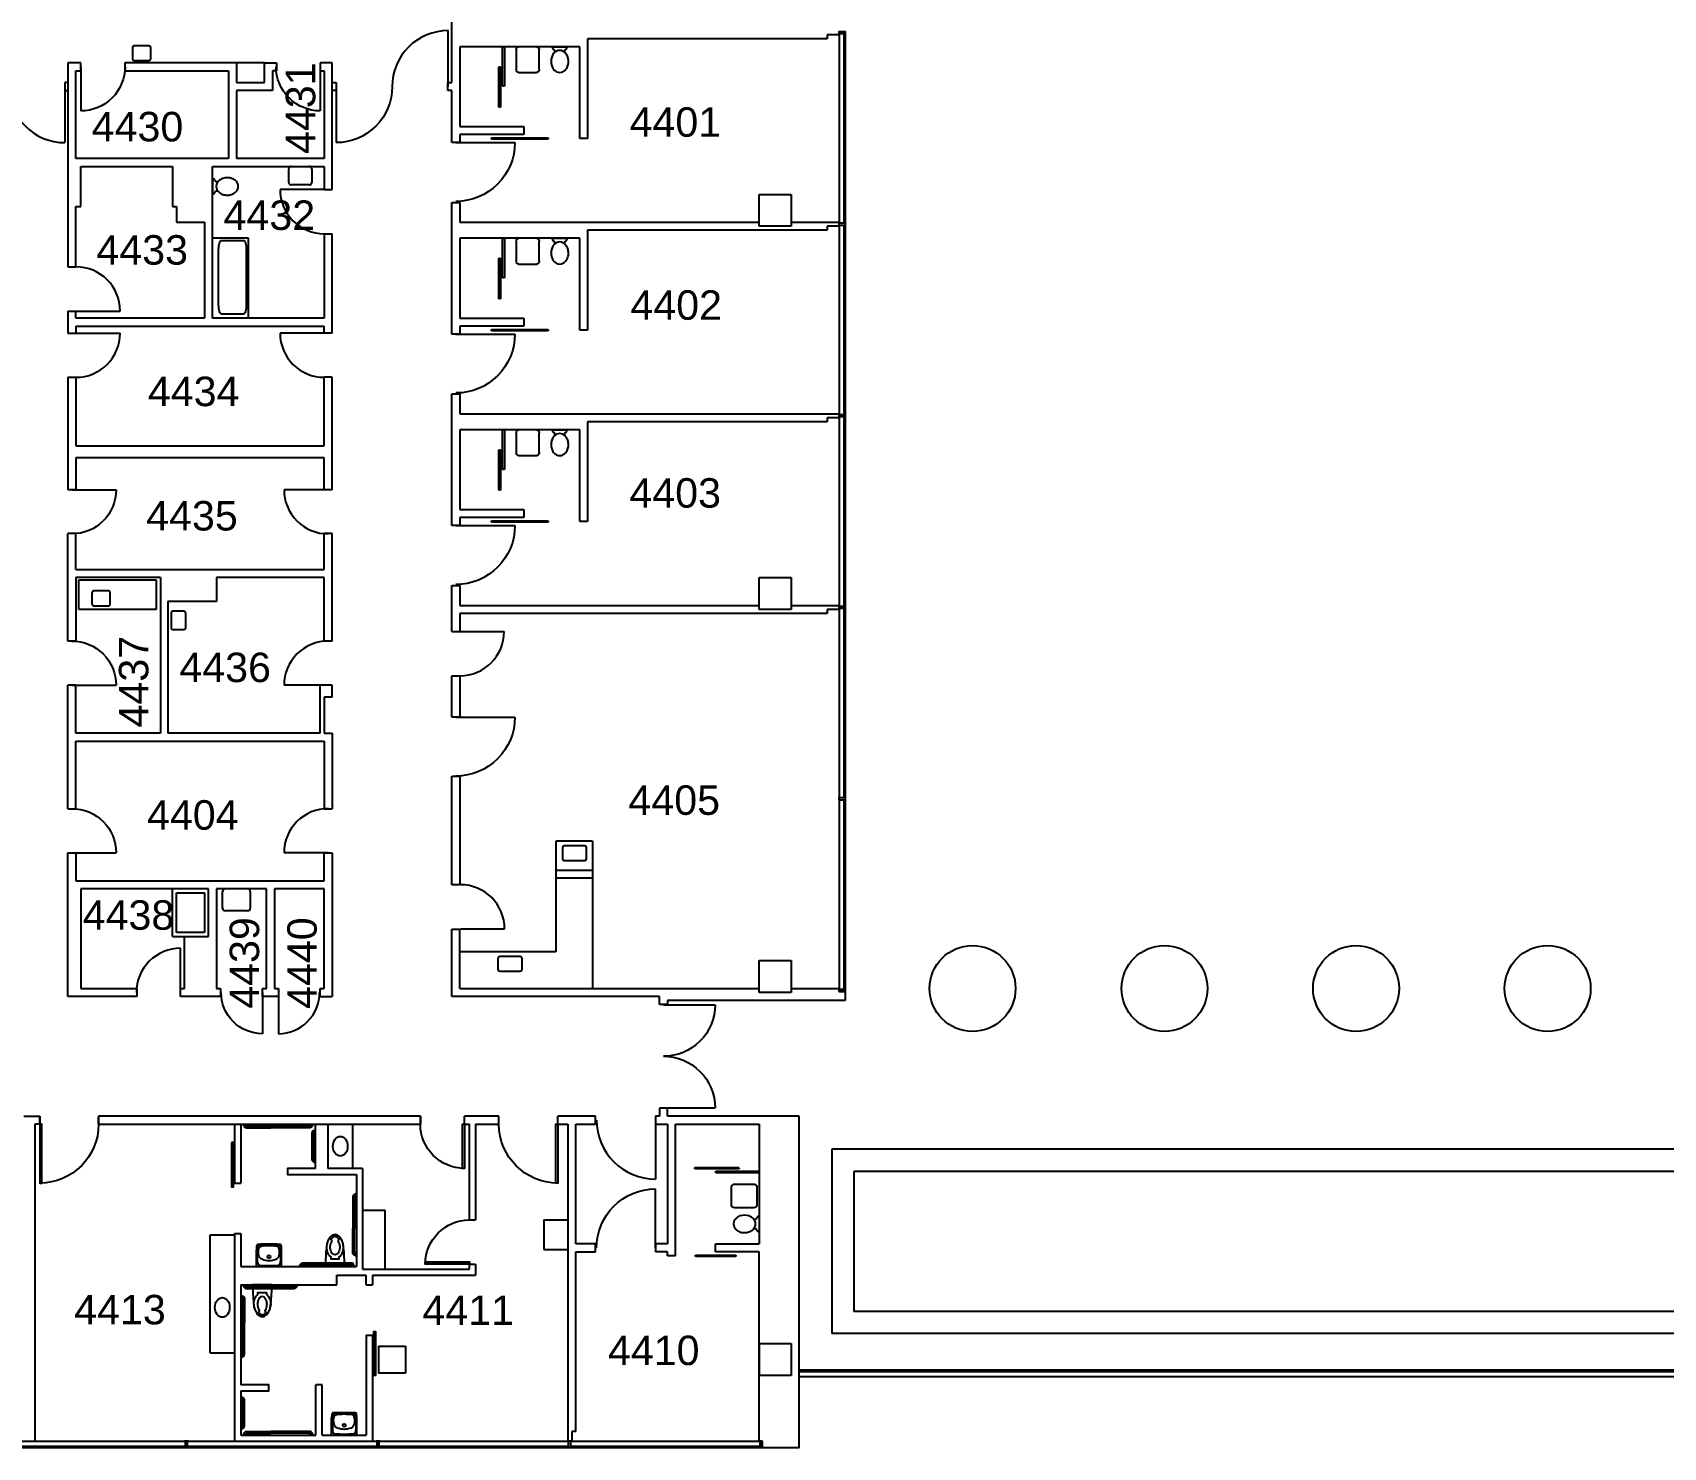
# Model space of a CAD drawing. Extents: x 338 to 7662, y 1527 to 4803.
# Drawn here: x 4990 to 6318, y 1660 to 2813 of the extents above; entities that cross this region are included whole.
import ezdxf

# ---------------------------------------------------------------- set-up
doc = ezdxf.new("R2010")
doc.units = 0
doc.header["$LTSCALE"] = 96
doc.header["$MEASUREMENT"] = 0
doc.layers.get('0').update_dxf_attribs({"linetype": 'CONTINUOUS'})
for name, color, linetype in [('A-ANNO-TX192', 4, 'CONTINUOUS'), ('A-COLS', 5, 'CONTINUOUS'), ('A-DOOR', 2, 'CONTINUOUS'), ('A-DOOR-NEW', 2, 'CONTINUOUS'), ('A-FLOR-CASE', 3, 'CONTINUOUS'), ('A-FLOR-HRAL', 1, 'CONTINUOUS'), ('A-FLOR-PFIX', 2, 'CONTINUOUS'), ('A-FURN', 3, 'CONTINUOUS'), ('A-GLAZ', 2, 'CONTINUOUS'), ('A-GLAZ-SILL', 1, 'CONTINUOUS'), ('A-ROOF-LEVL-THICK', 3, 'CONTINUOUS'), ('A-WALL-EXST', 43, 'CONTINUOUS'), ('A-WALL-FULL', 6, 'CONTINUOUS'), ('A-Wall-NEW', 4, 'CONTINUOUS'), ('L-PLNT', 4, 'CONTINUOUS')]:
    doc.layers.add(name, color=color, linetype=linetype)
doc.styles.add('ARIAL', font='arial.ttf')

# ---------------------------------------------------------------- blocks, each defined once
blk = doc.blocks.new('endglaz')
blk.add_line((0, -4), (154, -4))
blk.add_lwpolyline([(156, -5), (156, 0), (154, 0), (154, -5)], close=True)
at = {"layer": 'A-GLAZ-SILL'}
for p, q in [((0, 0), (154, 0)), ((0, -5), (154, -5))]:
    blk.add_line(p, q, dxfattribs=at)
blk = doc.blocks.new('TRA_GrabBar_42-flat-1')
for points in [[(-22.5, 0), (-22.5, -0.5), (-22.25, -0.75), (-19.75, -0.75), (-19.5, -0.5), (-19.5, 0)], [(28.5, 0), (28.5, -0.5), (28.25, -0.75), (25.75, -0.75), (25.5, -0.5), (25.5, 0)]]:
    blk.add_lwpolyline(points)
for points in [[(-21.75, -0.75), (-21.75, -1, 0.4142136), (-19.75, -3), (6, -3)], [(-20.25, -0.75), (-20.25, -1, 0.4142136), (-19.75, -1.5), (6, -1.5)], [(26.25, -0.75), (26.25, -1, -0.4142136), (25.75, -1.5), (6, -1.5)], [(27.75, -0.75), (27.75, -1, -0.4142136), (25.75, -3), (6, -3)]]:
    blk.add_lwpolyline(points, format="xyb")
blk = doc.blocks.new('*U28')
for p, q in [((0, 0), (0, -6)), ((48, 0), (48, -6))]:
    blk.add_line(p, q)
blk.add_lwpolyline([(0, 0), (0, 48), (1.75, 48), (1.75, 0)], close=True)
blk.add_arc((0, 0), 48, 0, 90)
blk = doc.blocks.new('*U29')
for p, q in [((0, 0), (0, -4)), ((-36, 0), (-36, -4))]:
    blk.add_line(p, q)
blk.add_lwpolyline([(0, 0), (0, 36), (-1.75, 36), (-1.75, 0)], close=True)
blk.add_arc((0, 0), 36, 90, 180)
blk = doc.blocks.new('*U27')
for p, q in [((0, 0), (0, -6)), ((-48, 0), (-48, -6))]:
    blk.add_line(p, q)
blk.add_lwpolyline([(0, 0), (0, 48), (-1.75, 48), (-1.75, 0)], close=True)
blk.add_arc((0, 0), 48, 90, 180)
blk = doc.blocks.new('*U31')
for p, q in [((0, 0), (0, -6)), ((-36, 0), (-36, -6))]:
    blk.add_line(p, q)
blk.add_lwpolyline([(0, 0), (0, 36), (-1.75, 36), (-1.75, 0)], close=True)
blk.add_arc((0, 0), 36, 90, 180)

msp = doc.modelspace()

# ---------------------------------------------------------------- linework, layer by layer
at = {"layer": 'A-COLS'}
for p, q in [((5582, 2655), (5582, 2681)), ((5582, 2681), (5608, 2681)), ((5608, 2681), (5608, 2655)), ((5608, 2655), (5582, 2655)), ((5582, 2369), (5608, 2369)), ((5582, 2343), (5582, 2369)), ((5608, 2369), (5608, 2343)), ((5608, 2343), (5582, 2343)), ((5582, 2057), (5608, 2057)), ((5582, 2031), (5582, 2057)), ((5608, 2057), (5608, 2031)), ((5608, 2031), (5582, 2031)), ((5272, 1743), (5294, 1743)), ((5272, 1743), (5272, 1721)), ((5294, 1743), (5294, 1721)), ((5582, 1745), (5608, 1745)), ((5582, 1745), (5582, 1719)), ((5608, 1745), (5608, 1719)), ((5294, 1721), (5272, 1721)), ((5608, 1719), (5582, 1719))]:
    msp.add_line(p, q, dxfattribs=at)
at = {"layer": 'A-DOOR'}
for p, q in [((5328.6, 2768.75), (5328.6, 2814.35)), ((5373, 2801.25), (5374.52583, 2801.25)), ((5373, 2769), (5373, 2801.25)), ((5374.52583, 2801.25), (5374.52583, 2769)), ((5029.5, 2785), (5029.5, 2749)), ((5224.5, 2785), (5224.5, 2749)), ((5370, 2785), (5371.261, 2785.0056)), ((5370, 2752), (5370, 2785)), ((5371.261, 2785.0056), (5371.261, 2752)), ((5016.6, 2768.75), (5016.6, 2723.15)), ((5237.4, 2768.75), (5237.4, 2723.15)), ((5374.52583, 2769), (5373, 2769)), ((5371.261, 2752), (5370, 2752)), ((5335, 2723.25), (5383, 2723.25)), ((5364, 2727), (5410, 2727)), ((5364, 2726), (5364, 2727)), ((5410, 2726), (5364, 2726)), ((5410, 2727), (5410, 2726)), ((5227.75, 2685), (5191.75, 2685)), ((5373, 2645.25), (5374.52583, 2645.25)), ((5373, 2613), (5373, 2645.25)), ((5374.52583, 2645.25), (5374.52583, 2613)), ((5370, 2629), (5371.261, 2629.0056)), ((5370, 2596), (5370, 2629)), ((5371.261, 2629.0056), (5371.261, 2596)), ((5374.52583, 2613), (5373, 2613)), ((5371.261, 2596), (5370, 2596)), ((5025.5, 2586), (5061.5, 2586)), ((5025.5, 2568), (5061.5, 2568)), ((5227.75, 2568), (5191.75, 2568)), ((5335, 2567.25), (5383, 2567.25)), ((5364, 2571), (5410, 2571)), ((5364, 2570), (5364, 2571)), ((5410, 2570), (5364, 2570)), ((5410, 2571), (5410, 2570)), ((5373, 2489.25), (5374.52583, 2489.25)), ((5373, 2457), (5373, 2489.25)), ((5374.52583, 2489.25), (5374.52583, 2457)), ((5370, 2473), (5371.261, 2473.0056)), ((5370, 2440), (5370, 2473)), ((5371.261, 2473.0056), (5371.261, 2440)), ((5374.52583, 2457), (5373, 2457)), ((5022.25, 2440.5), (5058.25, 2440.5)), ((5231, 2440.5), (5195, 2440.5)), ((5371.261, 2440), (5370, 2440)), ((5335, 2411.25), (5383, 2411.25)), ((5364, 2415), (5410, 2415)), ((5364, 2414), (5364, 2415)), ((5410, 2414), (5364, 2414)), ((5410, 2415), (5410, 2414)), ((5338.25, 2325), (5374.25, 2325)), ((5022.25, 2281.25), (5058.25, 2281.25)), ((5231, 2281.25), (5195, 2281.25)), ((5335, 2255.25), (5383, 2255.25)), ((5022.25, 2144.75), (5058.25, 2144.75)), ((5231, 2144.75), (5195, 2144.75)), ((5338.6519, 2082.76798), (5374.6519, 2082.76798)), ((5110.75, 2031), (5110.75, 2067)), ((5177.375, 2031), (5177.375, 1997.4)), ((5190.375, 2031), (5190.375, 1997.4)), ((5504, 2021), (5546, 2021)), ((5497.5, 1927), (5497.5, 1879)), ((5504, 1937), (5546, 1937)), ((5529.5, 1887.25385), (5529.5, 1888.51485)), ((5529.5, 1888.51485), (5565.5, 1888.51485)), ((5565.5056, 1887.25385), (5529.5, 1887.25385)), ((5565.5, 1888.51485), (5565.5056, 1887.25385)), ((5546.5, 1883.98902), (5546.5, 1885.51485)), ((5546.5, 1885.51485), (5582, 1885.51485)), ((5582, 1883.98902), (5546.5, 1883.98902)), ((5582, 1885.51485), (5582, 1883.98902)), ((5497.5, 1823), (5497.5, 1871)), ((5530, 1816), (5530, 1817)), ((5530, 1817), (5563, 1817)), ((5563, 1816), (5530, 1816)), ((5563, 1817), (5563, 1816))]:
    msp.add_line(p, q, dxfattribs=at)
for centre, start, end in [((5227.75, 2685), 180, 270), ((5025.5, 2586), 0, 90), ((5025.5, 2568), 270, 0), ((5227.75, 2568), 180, 270), ((5338.25, 2325), 270, 0), ((5338.6519, 2082.76798), 360, 90)]:
    msp.add_arc(centre, 36, start, end, dxfattribs=at)
for centre, major_axis, start_param, end_param in [((5328.6, 2768.75), (-32.24407, 32.24407), 5.4977871438, 7.0685834706), ((5016.6, 2768.75), (32.24407, 32.24407), 2.3561944902, 3.926990817), ((5231, 2440.5), (-25.45584, 25.45584), 0.7853981634, 2.3561944902), ((5231, 2281.25), (25.45584, 25.45584), 0.7853981634, 2.3561944902), ((5231, 2144.75), (25.45584, 25.45584), 0.7853981634, 2.3561944902), ((5110.75, 2031), (25.45584, 25.45584), 0.7853981634, 2.3561944902), ((5190.375, 2031), (23.75879, 23.75879), 3.926990817, 5.4977871438), ((5497.5, 1927), (-33.94113, 33.94113), 0.7853981634, 2.3561944902)]:
    msp.add_ellipse(centre, major_axis=major_axis, ratio=1, start_param=start_param, end_param=end_param, dxfattribs=at)
at = {"layer": 'A-DOOR', "extrusion": (0, 0, -1)}
for centre, major_axis, start_param, end_param in [((5029.5, 2785), (25.45584, 25.45584), 0.7853981634, 2.3561944902), ((5224.5, 2785), (-25.45584, 25.45584), 3.926990817, 5.4977871438), ((5237.4, 2768.75), (-32.24407, 32.24407), 2.3561944902, 3.926990817), ((5335, 2723.25), (33.94113, 33.94113), 0.7853981634, 2.3561944902), ((5335, 2567.25), (33.94113, 33.94113), 0.7853981634, 2.3561944902), ((5022.25, 2440.5), (25.45584, 25.45584), 0.7853981634, 2.3561944902), ((5335, 2411.25), (33.94113, 33.94113), 0.7853981634, 2.3561944902), ((5022.25, 2281.25), (-25.45584, 25.45584), 0.7853981634, 2.3561944902), ((5335, 2255.25), (33.94113, 33.94113), 0.7853981634, 2.3561944902), ((5022.25, 2144.75), (-25.45584, 25.45584), 0.7853981634, 2.3561944902), ((5177.375, 2031), (23.75879, 23.75879), 2.3561944902, 3.926990817), ((5504, 2021), (29.69848, 29.69848), 0.7853981634, 2.3561944902), ((5504, 1937), (29.69848, 29.69848), 5.4977871438, 7.0685834706), ((5497.5, 1823), (-33.94113, 33.94113), 5.4977871438, 7.0685834706)]:
    msp.add_ellipse(centre, major_axis=major_axis, ratio=1, start_param=start_param, end_param=end_param, dxfattribs=at)
at = {"layer": 'A-DOOR-NEW'}
for points in [[(5152.25, 1908.75), (5152.25, 1872.75), (5153.75, 1872.75), (5153.75, 1908.75)], [(5268, 1718.99995), (5268, 1754.99995), (5269.5, 1754.99995), (5269.5, 1718.99995)]]:
    msp.add_lwpolyline(points, close=True, dxfattribs=at)
at = {"layer": 'A-FLOR-CASE'}
for p, q in [((5028, 2367), (5091, 2367)), ((5028, 2343), (5028, 2367)), ((5091, 2367), (5091, 2343)), ((5091, 2343), (5028, 2343)), ((5416.29075, 2154.1453), (5416.29075, 2130.39091)), ((5446.12073, 2154.1453), (5416.29075, 2154.1453)), ((5446.12073, 2154.1453), (5446.12073, 2130.39091)), ((5416.29075, 2124.2179), (5416.29075, 2064.10872)), ((5446.12073, 2124.2179), (5446.12073, 2034.25)), ((5416.29075, 2064.10872), (5338.25, 2064.10872)), ((5250.75, 1923.75), (5250.75, 1887.74995)), ((5259, 1853.74995), (5277, 1853.74995)), ((5277, 1853.74995), (5277, 1805.74995)), ((5134.75, 1737.5), (5134.75, 1833.5)), ((5134.75, 1833.5), (5154.75, 1833.5)), ((5406.5, 1845.75), (5426, 1845.75)), ((5406.5, 1845.75), (5406.5, 1821.75)), ((5406.5, 1821.75), (5426, 1821.75)), ((5134.75, 1737.5), (5154.75, 1737.5))]:
    msp.add_line(p, q, dxfattribs=at)
at = {"layer": 'A-FLOR-HRAL'}
for p, q in [((6511.5, 1723.5), (5614.5, 1723.5)), ((6511.5, 1722), (5614.5, 1722))]:
    msp.add_line(p, q, dxfattribs=at)
at = {"layer": 'A-FLOR-PFIX'}
for p, q in [((5071.5, 2800.5), (5071.5, 2791.5)), ((5085, 2802), (5073, 2802)), ((5073, 2790), (5085, 2790)), ((5086.5, 2791.5), (5086.5, 2800.5)), ((5384.125, 2798.625), (5384.125, 2782.875)), ((5402.875, 2782.875), (5402.875, 2798.625)), ((5413.5, 2801.25), (5425.5, 2801.25)), ((5386, 2780.25), (5401, 2780.25)), ((5198.875, 2690.625), (5198.875, 2701.875)), ((5217.625, 2701.875), (5217.625, 2690.625)), ((5136.75, 2693.5), (5136.75, 2681.5)), ((5215.75, 2688.75), (5200.75, 2688.75)), ((5166, 2645.25), (5136.75, 2645.25)), ((5144, 2643.5), (5162, 2643.5)), ((5166, 2580.25), (5166, 2645.25)), ((5413.5, 2645.25), (5425.5, 2645.25)), ((5141.75, 2591), (5141.75, 2636)), ((5164.25, 2636), (5164.25, 2591)), ((5384.125, 2642.625), (5384.125, 2626.875)), ((5402.875, 2626.875), (5402.875, 2642.625)), ((5386, 2624.25), (5401, 2624.25)), ((5162, 2583.5), (5144, 2583.5)), ((5384.125, 2486.625), (5384.125, 2470.875)), ((5402.875, 2470.875), (5402.875, 2486.625)), ((5413.5, 2489.25), (5425.5, 2489.25)), ((5386, 2468.25), (5401, 2468.25)), ((5038.5, 2356.5), (5038.5, 2347.5)), ((5052, 2358), (5040, 2358)), ((5053.5, 2347.5), (5053.5, 2356.5)), ((5040, 2346), (5052, 2346)), ((5103, 2340), (5103, 2328)), ((5113.5, 2341.5), (5104.5, 2341.5)), ((5115, 2328), (5115, 2340)), ((5104.5, 2326.5), (5113.5, 2326.5)), ((5421.70623, 2148.95554), (5421.70623, 2139.95554)), ((5439.8902, 2150.45554), (5423.20623, 2150.45554)), ((5423.20623, 2138.45554), (5439.8902, 2138.45554)), ((5441.3902, 2139.95554), (5441.3902, 2148.95554)), ((5145, 2099.75), (5145, 2113.25)), ((5167.5, 2113.25), (5167.5, 2099.75)), ((5165.25, 2097.5), (5147.25, 2097.5)), ((5369.19795, 2058.7718), (5369.19795, 2049.7718)), ((5387.38192, 2060.2718), (5370.69795, 2060.2718)), ((5388.88192, 2049.7718), (5388.88192, 2058.7718)), ((5370.69795, 2048.2718), (5387.38192, 2048.2718)), ((5217.75, 1916.5), (5217.75, 1895)), ((5219.25, 1916.5), (5219.25, 1895)), ((5220, 1918.5), (5219.75, 1918.5)), ((5220, 1917), (5219.75, 1917)), ((5220, 1894.5), (5219.75, 1894.5)), ((5220, 1893), (5219.75, 1893)), ((5559.25, 1872.75), (5559.25, 1857.75)), ((5577.625, 1874.625), (5561.875, 1874.625)), ((5580.25, 1857.75), (5580.25, 1872.75)), ((5561.875, 1855.875), (5577.625, 1855.875)), ((5582, 1848.5), (5582, 1836.5)), ((5172.5, 1807.74995), (5172.5, 1821.43745)), ((5173.25, 1821.43745), (5173.25, 1812.12495)), ((5192.25, 1821.43745), (5192.25, 1812.12495)), ((5193, 1807.74995), (5193, 1821.43745)), ((5232.94702, 1831.16801), (5232.94702, 1831.16801)), ((5234.0452, 1828.405), (5234.0452, 1828.405)), ((5244.37184, 1807.74995), (5228.62816, 1807.74995)), ((5185.12184, 1792.99995), (5169.37816, 1792.99995)), ((5173.69701, 1769.58189), (5173.69701, 1769.58189)), ((5174.7952, 1772.34489), (5174.7952, 1772.34489)), ((5160.5, 1701.25), (5160.75, 1701.25)), ((5160.5, 1699.75), (5160.75, 1699.75)), ((5161.25, 1677.75), (5161.25, 1699.25)), ((5162.75, 1677.75), (5162.75, 1699.25)), ((5160.5, 1677.25), (5160.75, 1677.25)), ((5160.5, 1675.75), (5160.75, 1675.75)), ((5233.75, 1670.5), (5233.75, 1684.1875)), ((5234.5, 1684.1875), (5234.5, 1674.875)), ((5253.5, 1684.1875), (5253.5, 1674.875)), ((5254.25, 1670.5), (5254.25, 1684.1875))]:
    msp.add_line(p, q, dxfattribs=at)
for points in [[(5161.75, 1923.75), (5161.75, 1923.25), (5162, 1923), (5164.5, 1923), (5164.75, 1923.25), (5164.75, 1923.75)], [(5218.75, 1923.75), (5218.75, 1923.25), (5218.5, 1923), (5216, 1923), (5215.75, 1923.25), (5215.75, 1923.75)], [(5220.75, 1919.25), (5220.25, 1919.25), (5220, 1919), (5220, 1916.5), (5220.25, 1916.25), (5220.75, 1916.25)], [(5220.75, 1892.25), (5220.25, 1892.25), (5220, 1892.5), (5220, 1895), (5220.25, 1895.25), (5220.75, 1895.25)], [(5207.49859, 1807.74995), (5207.49859, 1808.24995), (5207.74859, 1808.49995), (5210.24859, 1808.49995), (5210.49859, 1808.24995), (5210.49859, 1807.74995)], [(5252.49859, 1807.74995), (5252.49859, 1808.24995), (5252.24859, 1808.49995), (5249.74859, 1808.49995), (5249.49859, 1808.24995), (5249.49859, 1807.74995)], [(5161.25141, 1792.99995), (5161.25141, 1792.49995), (5161.50141, 1792.24995), (5164.00141, 1792.24995), (5164.25141, 1792.49995), (5164.25141, 1792.99995)], [(5206.25141, 1792.99995), (5206.25141, 1792.49995), (5206.00141, 1792.24995), (5203.50141, 1792.24995), (5203.25141, 1792.49995), (5203.25141, 1792.99995)], [(5159.75, 1702), (5160.25, 1702), (5160.5, 1701.75), (5160.5, 1699.25), (5160.25, 1699), (5159.75, 1699)], [(5159.75, 1675), (5160.25, 1675), (5160.5, 1675.25), (5160.5, 1677.75), (5160.25, 1678), (5159.75, 1678)], [(5161.75, 1670.5), (5161.75, 1671), (5162, 1671.25), (5164.5, 1671.25), (5164.75, 1671), (5164.75, 1670.5)], [(5218.75, 1670.5), (5218.75, 1671), (5218.5, 1671.25), (5216, 1671.25), (5215.75, 1671), (5215.75, 1670.5)]]:
    msp.add_lwpolyline(points, dxfattribs=at)
for points in [[(5162.5, 1923), (5162.5, 1922.75, 0.4142135624), (5164.5, 1920.75), (5184.25, 1920.75)], [(5164, 1923), (5164, 1922.75, 0.4142135624), (5164.5, 1922.25), (5184.25, 1922.25)], [(5218, 1923), (5218, 1922.75, -0.4142135624), (5216, 1920.75), (5184.25, 1920.75)], [(5216.5, 1923), (5216.5, 1922.75, -0.4142135624), (5216, 1922.25), (5184.25, 1922.25)], [(5188.13311, 1813.48373, -0.1943633641), (5177.36689, 1813.48372, -0.2417489328), (5174.4375, 1816.87495, -0.1393371073), (5174.67394, 1822.96157, -0.2937487051), (5176.3511, 1824.32799, -0.0280650669)], [(5188.13311, 1813.48372, 0.2417489328), (5191.0625, 1816.87495, 0.1393371073), (5190.82606, 1822.96157, 0.2937487051), (5189.1489, 1824.32799, 0.0561743457), (5176.35111, 1824.32799)], [(5229.61217, 1823.54746, 0.074934), (5230.16216, 1819.89826, 0.085426), (5231.62957, 1817.00672, 0.066386), (5233, 1815.60085), (5233, 1814.04746), (5240, 1814.04746), (5240, 1815.60085, 0.066386), (5241.37043, 1817.00672, 0.085426), (5242.83784, 1819.89826, 0.111314), (5243.25923, 1825.32731)], [(5240.5416, 1831.05862, 0.562484), (5239.70906, 1830.86577), (5238.97426, 1828.63661, 0.238976), (5239.04216, 1828.18961, -0.08035), (5239.9711, 1826.31245, -0.074934), (5240.38783, 1823.54746, -0.074934), (5239.9711, 1820.78246, -0.085426), (5238.96424, 1818.79844, -0.066386), (5238.14744, 1817.96052, -0.330534), (5234.85256, 1817.96052, -0.066386), (5234.03576, 1818.79844, -0.085426), (5233.0289, 1820.78246, -0.074934), (5232.61217, 1823.54746, -0.074934), (5233.0289, 1826.31245, -0.08035), (5233.95785, 1828.18961, 0.238976), (5234.02574, 1828.63661), (5233.29952, 1830.83974, 0.549653), (5232.48095, 1831.04634)], [(5208.24859, 1808.49995), (5208.24859, 1808.74995, -0.4142135624), (5210.24859, 1810.74995), (5249.74859, 1810.74995)], [(5209.74859, 1808.49995), (5209.74859, 1808.74995, -0.4142135624), (5210.24859, 1809.24995), (5249.74859, 1809.24995)], [(5251.74859, 1808.49995), (5251.74859, 1808.74995, 0.4142135624), (5249.74859, 1810.74995)], [(5250.24859, 1808.49995), (5250.24859, 1808.74995, 0.4142135624), (5249.74859, 1809.24995)], [(5162.00141, 1792.24995), (5162.00141, 1791.99995, 0.4142135624), (5164.00141, 1789.99995), (5203.50141, 1789.99995)], [(5163.50141, 1792.24995), (5163.50141, 1791.99995, 0.4142135624), (5164.00141, 1791.49995), (5203.50141, 1791.49995)], [(5170.36217, 1777.20243, -0.074934), (5170.91216, 1780.85163, -0.085426), (5172.37957, 1783.74317, -0.066386), (5173.75, 1785.14904), (5173.75, 1786.70243), (5180.75, 1786.70243), (5180.75, 1785.14904, -0.066386), (5182.12043, 1783.74317, -0.085426), (5183.58784, 1780.85163, -0.111314), (5184.00923, 1775.42258)], [(5181.2916, 1769.69127, -0.562484), (5180.45906, 1769.88412), (5179.72426, 1772.11328, -0.238976), (5179.79216, 1772.56028, 0.08035), (5180.7211, 1774.43744, 0.074934), (5181.13783, 1777.20243, 0.074934), (5180.7211, 1779.96743, 0.085426), (5179.71424, 1781.95145, 0.066386), (5178.89744, 1782.78937, 0.330534), (5175.60256, 1782.78937, 0.066386), (5174.78576, 1781.95145, 0.085426), (5173.7789, 1779.96743, 0.074934), (5173.36217, 1777.20243, 0.074934), (5173.7789, 1774.43744, 0.08035), (5174.70784, 1772.56028, -0.238976), (5174.77574, 1772.11328), (5174.04952, 1769.91015, -0.549653), (5173.23095, 1769.70355)], [(5205.50141, 1792.24995), (5205.50141, 1791.99995, -0.4142135624), (5203.50141, 1789.99995)], [(5204.00141, 1792.24995), (5204.00141, 1791.99995, -0.4142135624), (5203.50141, 1791.49995)], [(5249.38311, 1676.23378, -0.1943633641), (5238.61689, 1676.23378, -0.2417489328), (5235.6875, 1679.625, -0.1393371073), (5235.92394, 1685.71163, -0.2937487051), (5237.6011, 1687.07805, -0.0280650669)], [(5249.38311, 1676.23378, 0.2417489328), (5252.3125, 1679.625, 0.1393371073), (5252.07606, 1685.71163, 0.2937487051), (5250.3989, 1687.07805, 0.0561743457), (5237.60111, 1687.07805)], [(5162.5, 1671.25), (5162.5, 1671.5, -0.4142135624), (5164.5, 1673.5), (5184.25, 1673.5)], [(5218, 1671.25), (5218, 1671.5, 0.4142135624), (5216, 1673.5), (5184.25, 1673.5)], [(5164, 1671.25), (5164, 1671.5, -0.4142135624), (5164.5, 1672), (5184.25, 1672)], [(5216.5, 1671.25), (5216.5, 1671.5, 0.4142135624), (5216, 1672), (5184.25, 1672)]]:
    msp.add_lwpolyline(points, format="xyb", dxfattribs=at)
for centre in [(5182.75, 1815.74995), (5244, 1678.5)]:
    msp.add_circle(centre, 1.25, dxfattribs=at)
for centre, radius, start, end in [((5073, 2800.5), 1.5, 90, 180), ((5073, 2791.5), 1.5, 180, 270), ((5085, 2800.5), 1.5, 0, 90), ((5085, 2791.5), 1.5, 270, 0), ((5423.83705, 2789.25), 11.41267, 161.96235197, 198.03764803), ((5421.71089, 2789.94237), 9.17661, 141.82628868, 161.96235197), ((5415, 2800.75), 1.58114, 161.56505118, 251.56505118), ((5420.3602, 2791.00426), 7.45848, 117.78334671, 141.82628868), ((5413.80469, 2797.55469), 1.83236, 314.34401739, 67.69959954), ((5419.5, 2792.63692), 5.61308, 62.21665329, 117.78334671), ((5418.6398, 2791.00426), 7.45848, 38.17371132, 62.21665329), ((5425.16652, 2797.58348), 1.79486, 111.79875016, 228.25712795), ((5424, 2800.75), 1.58114, 288.43494882, 18.43494882), ((5417.28911, 2789.94237), 9.17661, 18.03764803, 38.17371132), ((5415.16295, 2789.25), 11.41267, 0, 18.03764803), ((5417.9056, 2788.6908), 8.68803, 341.96235197, 3.69039014), ((5421.71089, 2788.55763), 9.17661, 198.03764803, 218.17371132), ((5420.3602, 2787.49574), 7.45848, 218.17371132, 242.21665329), ((5419.5, 2785.86308), 5.61308, 242.21665329, 297.78334671), ((5418.6398, 2787.49574), 7.45848, 297.78334671, 321.82628868), ((5416.56401, 2789.12768), 10.09896, 321.82628868, 341.96235197), ((5137.25, 2692), 1.58114, 18.43494882, 108.43494882), ((5140.44531, 2693.19531), 1.83236, 202.30040046, 315.65598261), ((5140.41652, 2681.83348), 1.79486, 41.74287205, 158.20124984), ((5145.36308, 2687.5), 5.61308, 152.21665329, 207.78334671), ((5146.99574, 2686.6398), 7.45848, 128.17371132, 152.21665329), ((5146.99574, 2688.3602), 7.45848, 207.78334671, 231.82628868), ((5148.05763, 2685.28911), 9.17661, 108.03764803, 128.17371132), ((5148.75, 2683.16295), 11.41267, 71.96235197, 108.03764803), ((5149.44237, 2685.28911), 9.17661, 51.82628868, 71.96235197), ((5150.50426, 2686.6398), 7.45848, 27.78334671, 51.82628868), ((5150.50426, 2688.3602), 7.45848, 308.17371132, 332.21665329), ((5152.13692, 2687.5), 5.61308, 332.21665329, 27.78333614), ((5137.25, 2683), 1.58114, 251.56505118, 341.56505118), ((5148.05763, 2689.71089), 9.17661, 231.82628868, 251.96235197), ((5148.75, 2691.83705), 11.41267, 251.96235197, 270), ((5149.3092, 2689.0944), 8.68803, 266.30960986, 288.03764803), ((5148.87232, 2690.43599), 10.09896, 288.03764803, 308.17371132), ((5415, 2644.75), 1.58114, 161.56505118, 251.56505118), ((5413.80469, 2641.55469), 1.83236, 314.34401739, 67.69959954), ((5425.16652, 2641.58348), 1.79486, 111.79875016, 228.25712795), ((5424, 2644.75), 1.58114, 288.43494882, 18.43494882), ((5423.83705, 2633.25), 11.41267, 161.96235197, 198.03764803), ((5421.71089, 2633.94237), 9.17661, 141.82628868, 161.96235197), ((5421.71089, 2632.55763), 9.17661, 198.03764803, 218.17371132), ((5420.3602, 2635.00426), 7.45848, 117.78334671, 141.82628868), ((5419.5, 2636.63692), 5.61308, 62.21665329, 117.78334671), ((5418.6398, 2635.00426), 7.45848, 38.17371132, 62.21665329), ((5417.28911, 2633.94237), 9.17661, 18.03764803, 38.17371132), ((5416.56401, 2633.12768), 10.09896, 321.82628868, 341.96235197), ((5415.16295, 2633.25), 11.41267, 0, 18.03764803), ((5417.9056, 2632.6908), 8.68803, 341.96235197, 3.69039014), ((5420.3602, 2631.49574), 7.45848, 218.17371132, 242.21665329), ((5419.5, 2629.86308), 5.61308, 242.21665329, 297.78334671), ((5418.6398, 2631.49574), 7.45848, 297.78334671, 321.82628868), ((5421.71089, 2477.94237), 9.17661, 141.82628868, 161.96235197), ((5415, 2488.75), 1.58114, 161.56505118, 251.56505118), ((5420.3602, 2479.00426), 7.45848, 117.78334671, 141.82628868), ((5413.80469, 2485.55469), 1.83236, 314.34401739, 67.69959954), ((5419.5, 2480.63692), 5.61308, 62.21665329, 117.78334671), ((5418.6398, 2479.00426), 7.45848, 38.17371132, 62.21665329), ((5425.16652, 2485.58348), 1.79486, 111.79875016, 228.25712795), ((5424, 2488.75), 1.58114, 288.43494882, 18.43494882), ((5417.28911, 2477.94237), 9.17661, 18.03764803, 38.17371132), ((5423.83705, 2477.25), 11.41267, 161.96235197, 198.03764803), ((5421.71089, 2476.55763), 9.17661, 198.03764803, 218.17371132), ((5420.3602, 2475.49574), 7.45848, 218.17371132, 242.21665329), ((5418.6398, 2475.49574), 7.45848, 297.78334671, 321.82628868), ((5416.56401, 2477.12768), 10.09896, 321.82628868, 341.96235197), ((5415.16295, 2477.25), 11.41267, 0, 18.03764803), ((5417.9056, 2476.6908), 8.68803, 341.96235197, 3.69039014), ((5419.5, 2473.86308), 5.61308, 242.21665329, 297.78334671), ((5040, 2356.5), 1.5, 90, 180), ((5052, 2356.5), 1.5, 0, 90), ((5040, 2347.5), 1.5, 180, 270), ((5052, 2347.5), 1.5, 270, 0), ((5104.5, 2340), 1.5, 90, 180), ((5113.5, 2340), 1.5, 0, 90), ((5104.5, 2328), 1.5, 180, 270), ((5113.5, 2328), 1.5, 270, 0), ((5423.20623, 2148.95554), 1.5, 90, 180), ((5423.20623, 2139.95554), 1.5, 180, 270), ((5439.8902, 2148.95554), 1.5, 0, 90), ((5439.8902, 2139.95554), 1.5, 270, 0), ((5370.69795, 2058.7718), 1.5, 90, 180), ((5387.38192, 2058.7718), 1.5, 0, 90), ((5370.69795, 2049.7718), 1.5, 180, 270), ((5387.38192, 2049.7718), 1.5, 270, 0), ((5219.75, 1916.5), 2, 90, 180), ((5219.75, 1916.5), 0.5, 90, 180), ((5219.75, 1895), 2, 180, 270), ((5219.75, 1895), 0.5, 180, 270), ((5568.24574, 1841.6398), 7.45848, 128.17371132, 152.21665329), ((5569.30763, 1840.28911), 9.17661, 108.03764803, 128.17371132), ((5570, 1838.16295), 11.41267, 71.96235197, 108.03764803), ((5570.69237, 1840.28911), 9.17661, 51.82628868, 71.96235197), ((5571.75426, 1841.6398), 7.45848, 27.78334671, 51.82628868), ((5578.30469, 1848.19531), 1.83236, 224.34401739, 337.69959954), ((5581.5, 1847), 1.58114, 71.56505118, 161.56505118), ((5236.5, 1829.02696), 4.72309, 41.888515, 137.806236), ((5566.61308, 1842.5), 5.61308, 152.21665329, 207.78334671), ((5568.24574, 1843.3602), 7.45848, 207.78334671, 231.82628868), ((5569.87768, 1845.43599), 10.09896, 231.82628868, 251.96235197), ((5569.4408, 1844.0944), 8.68803, 251.96235197, 273.69039014), ((5570, 1846.83705), 11.41267, 270, 288.03764803), ((5570.69237, 1844.71089), 9.17661, 288.03764803, 308.17371132), ((5571.75426, 1843.3602), 7.45848, 308.17371132, 332.21665329), ((5578.33348, 1836.83348), 1.79486, 21.79875016, 138.25712795), ((5573.38692, 1842.5), 5.61308, 332.21665329, 27.78333614), ((5581.5, 1838), 1.58114, 198.43494882, 288.43494882), ((5194.57031, 1821.43745), 22.07031, 170.79746292, 180), ((5173.77119, 1824.80711), 1, 92.46063521, 170.79746292), ((5194.57031, 1821.43745), 21.32031, 172.51783292, 180), ((5174.42302, 1824.08351), 1, 92.29012165, 172.51783292), ((5182.75, 1615.86453), 210.13542, 87.53936479, 92.46063521), ((5182.75, 1615.86453), 209.38542, 87.70987835, 92.29012165), ((5191.07698, 1824.08351), 1, 7.48216708, 87.70987835), ((5191.72881, 1824.80711), 1, 9.20253708, 87.53936479), ((5170.92969, 1821.43745), 21.32031, 0, 7.48216708), ((5170.92969, 1821.43745), 22.07031, 0, 9.20253708), ((5457.26675, 1803.22102), 228.68344, 174.9747525, 178.8652198), ((5243.39638, 1822.8855), 13.93889, 138.17648224, 178.49135075), ((5241.99346, 1823.54746), 12.38129, 162.858359, 180), ((5239.2962, 1824.37939), 9.55865, 143.327519, 162.858359), ((5237.58573, 1825.65306), 7.42606, 133.425839, 143.327519), ((5243.11334, 1823.07061), 12.00454, 137.509101, 143.12082664), ((5236.5, 1829.10568), 3.06999, 42.490412, 137.509588), ((5229.91182, 1823.07061), 12.00454, 36.87917336, 42.490899), ((5229.56437, 1822.89932), 13.97777, 1.44775388, 41.6052044), ((5235.41427, 1825.65306), 7.42606, 36.672481, 46.574161), ((5233.7038, 1824.37939), 9.55865, 17.141641, 36.672481), ((5231.00654, 1823.54746), 12.38129, 0, 17.141641), ((5015.73316, 1803.22102), 228.68354, 1.13478019, 5.02524544), ((5179.65625, 1812.12495), 6.40625, 180, 197.58650193), ((5175.45594, 1810.79362), 2, 197.58650193, 267.2115794), ((5182.49109, 1955.23604), 146.61364, 267.2115794, 272.99714738), ((5190.05239, 1810.82021), 2, 272.99714738, 342.77580994), ((5185.84375, 1812.12495), 6.40625, 342.41349807, 0), ((5398.01675, 1797.52888), 228.68344, 181.1347802, 185.0252475), ((4956.48316, 1797.52888), 228.68354, 354.97475456, 358.86521981), ((5184.14638, 1777.8644), 13.93889, 181.50864925, 221.82351776), ((5182.74346, 1777.20243), 12.38129, 180, 197.141641), ((5180.0462, 1776.3705), 9.55865, 197.141641, 216.672481), ((5178.33573, 1775.09683), 7.42606, 216.672481, 226.574161), ((5177.25, 1771.72293), 4.72309, 222.193764, 318.111485), ((5183.86334, 1777.67928), 12.00454, 216.87917336, 222.490899), ((5177.25, 1771.64422), 3.06999, 222.490412, 317.509588), ((5170.66182, 1777.67928), 12.00454, 317.509101, 323.12082664), ((5170.31437, 1777.85057), 13.97777, 318.3947956, 358.55224612), ((5176.16427, 1775.09683), 7.42606, 313.425839, 323.327519), ((5174.4538, 1776.3705), 9.55865, 323.327519, 342.858359), ((5171.75654, 1777.20243), 12.38129, 342.858359, 0), ((5160.75, 1699.25), 2, 0, 90), ((5160.75, 1699.25), 0.5, 0, 90), ((5255.82031, 1684.1875), 22.07031, 170.79746292, 180), ((5235.02119, 1687.55717), 1, 92.46063521, 170.79746292), ((5255.82031, 1684.1875), 21.32031, 172.51783292, 180), ((5235.67302, 1686.83356), 1, 92.29012165, 172.51783292), ((5244, 1478.61458), 210.13542, 87.53936479, 92.46063521), ((5244, 1478.61458), 209.38542, 87.70987835, 92.29012165), ((5252.32698, 1686.83356), 1, 7.48216708, 87.70987835), ((5252.97881, 1687.55717), 1, 9.20253708, 87.53936479), ((5232.17969, 1684.1875), 21.32031, 0, 7.48216708), ((5232.17969, 1684.1875), 22.07031, 0, 9.20253708), ((5160.75, 1677.75), 2, 270, 360), ((5160.75, 1677.75), 0.5, 270, 0), ((5240.90625, 1674.875), 6.40625, 180, 197.58650193), ((5247.09375, 1674.875), 6.40625, 342.41349807, 0), ((5236.70594, 1673.54367), 2, 197.58650193, 267.2115794), ((5243.74109, 1817.98609), 146.61364, 267.2115794, 272.99714738), ((5251.30239, 1673.57026), 2, 272.99714738, 342.77580994)]:
    msp.add_arc(centre, radius, start, end, dxfattribs=at)
at = {"layer": 'A-FLOR-PFIX', "extrusion": (0, 0, -1)}
for centre, major_axis, ratio, start_param, end_param in [((5386, 2798.625), (0, 2.625), 0.7142857143, 4.7123889804, 6.2831853072), ((5401, 2798.625), (0, 2.625), 0.7142857143, 0, 1.5707963268), ((5386, 2782.875), (0, 2.625), 0.7142857143, 3.1415926536, 4.7123889804), ((5401, 2782.875), (0, 2.625), 0.7142857143, 1.5707963268, 3.1415926536), ((5144, 2636), (0, 7.5), 0.3, 4.7123889804, 6.2831853072), ((5162, 2636), (0, 7.5), 0.3, 0, 1.5707963268), ((5386, 2642.625), (0, 2.625), 0.7142857143, 4.7123889804, 6.2831853072), ((5401, 2642.625), (0, 2.625), 0.7142857143, 0, 1.5707963268), ((5386, 2626.875), (0, 2.625), 0.7142857143, 3.1415926536, 4.7123889804), ((5401, 2626.875), (0, 2.625), 0.7142857143, 1.5707963268, 3.1415926536), ((5144, 2591), (0, 7.5), 0.3, 3.1415926536, 4.7123889804), ((5162, 2591), (0, 7.5), 0.3, 1.5707963268, 3.1415926536), ((5386, 2486.625), (0, 2.625), 0.7142857143, 4.7123889804, 6.2831853072), ((5401, 2486.625), (0, 2.625), 0.7142857143, 0, 1.5707963268), ((5386, 2470.875), (0, 2.625), 0.7142857143, 3.1415926536, 4.7123889804), ((5401, 2470.875), (0, 2.625), 0.7142857143, 1.5707963268, 3.1415926536)]:
    msp.add_ellipse(centre, major_axis=major_axis, ratio=ratio, start_param=start_param, end_param=end_param, dxfattribs=at)
at = {"layer": 'A-FLOR-PFIX'}
for centre, major_axis, ratio, start_param, end_param in [((5200.75, 2701.875), (1.32583, 1.32583), 1, 0.7853981634, 2.3561944902), ((5215.75, 2701.875), (1.32583, 1.32583), 1, 5.4977871438, 7.0685834706), ((5200.75, 2690.625), (1.32583, 1.32583), 1, 2.3561944902, 3.926990817), ((5215.75, 2690.625), (1.32583, 1.32583), 1, 3.926990817, 5.4977871438), ((5147.25, 2113.25), (1.59099, 1.59099), 1, 0.7853981634, 2.3561944902), ((5165.25, 2113.25), (1.59099, 1.59099), 1, 5.4977871438, 7.0685834706), ((5147.25, 2099.75), (1.59099, 1.59099), 1, 2.3561944902, 3.926990817), ((5165.25, 2099.75), (1.59099, 1.59099), 1, 3.926990817, 5.4977871438), ((5561.875, 1872.75), (2.625, 0), 0.7142857143, 1.5707963268, 3.1415926536), ((5577.625, 1872.75), (2.625, 0), 0.7142857143, 6.2831853072, 7.853981634), ((5561.875, 1857.75), (2.625, 0), 0.7142857143, 3.1415926536, 4.7123889804), ((5577.625, 1857.75), (2.625, 0), 0.7142857143, 4.7123889804, 6.2831853072)]:
    msp.add_ellipse(centre, major_axis=major_axis, ratio=ratio, start_param=start_param, end_param=end_param, dxfattribs=at)
for centre in [(5240.7925, 1905.74997), (5144.7075, 1774.49999)]:
    msp.add_ellipse(centre, major_axis=(0, -8), ratio=0.75, dxfattribs=at)
at = {"layer": 'A-FURN'}
msp.add_line((5179, 2788.25), (5156.25, 2788.25), dxfattribs=at)
at = {"layer": 'A-GLAZ'}
msp.add_lwpolyline([(5652, 2811.75), (5647, 2811.75), (5647, 2813.75), (5652, 2813.75)], close=True, dxfattribs=at)
at = {"layer": 'A-ROOF-LEVL-THICK'}
msp.add_line((6511.5, 1718), (5614.5, 1718), dxfattribs=at)
at = {"layer": 'A-WALL-EXST'}
for p, q in [((5432.5, 1673.5), (5429.25, 1673.5)), ((5429.25, 1673.5), (5429.25, 1665.5))]:
    msp.add_line(p, q, dxfattribs=at)
at = {"layer": 'A-WALL-FULL'}
for p, q in [((5331.75, 2772), (5331.75, 2830.5)), ((5637.25, 2807.75), (5442.25, 2807.75)), ((5442.25, 2807.75), (5442.25, 2726.5)), ((5637.25, 2811), (5637.25, 2807.75)), ((5647, 2811), (5637.25, 2811)), ((5435.75, 2801.25), (5338.25, 2801.25)), ((5338.25, 2801.25), (5338.25, 2736.25)), ((5435.75, 2726.5), (5435.75, 2801.25)), ((5019, 2788.25), (5019, 2622)), ((5029.5, 2788.25), (5019, 2788.25)), ((5025.5, 2781.75), (5029.5, 2781.75)), ((5025.5, 2710.25), (5025.5, 2781.75)), ((5029.5, 2781.75), (5029.5, 2788.25)), ((5065.25, 2788.25), (5065.25, 2781.75)), ((5156.25, 2788.25), (5065.25, 2788.25)), ((5065.25, 2781.75), (5149.75, 2781.75)), ((5149.75, 2781.75), (5149.75, 2710.25)), ((5156.25, 2788.25), (5156.25, 2772)), ((5179, 2772), (5179, 2788.25)), ((5179, 2788.25), (5188.75, 2788.25)), ((5185.5, 2781.75), (5185.5, 2765.5)), ((5188.75, 2781.75), (5185.5, 2781.75)), ((5188.75, 2788.25), (5188.75, 2781.75)), ((5224.5, 2788.25), (5224.5, 2781.75)), ((5234.25, 2788.25), (5224.5, 2788.25)), ((5224.5, 2781.75), (5227.75, 2781.75)), ((5227.75, 2781.75), (5227.75, 2710.25)), ((5234.25, 2685), (5234.25, 2788.25)), ((5019, 2772), (5016.5, 2772)), ((5016.5, 2772), (5016.5, 2765.5)), ((5016.5, 2765.5), (5019, 2765.5)), ((5156.25, 2772), (5179, 2772)), ((5156.25, 2765.5), (5156.25, 2710.25)), ((5185.5, 2765.5), (5156.25, 2765.5)), ((5234.25, 2772), (5237.5, 2772)), ((5237.5, 2765.5), (5234.25, 2765.5)), ((5237.5, 2772), (5237.5, 2765.5)), ((5328.5, 2765.5), (5328.5, 2772)), ((5328.5, 2772), (5331.75, 2772)), ((5331.75, 2765.5), (5328.5, 2765.5)), ((5331.75, 2723.25), (5331.75, 2765.5)), ((5338.25, 2736.25), (5390.25, 2736.25)), ((5390.25, 2736.25), (5390.25, 2729.75)), ((5338.25, 2723.25), (5331.75, 2723.25)), ((5390.25, 2729.75), (5338.25, 2729.75)), ((5338.25, 2729.75), (5338.25, 2723.25)), ((5442.25, 2726.5), (5435.75, 2726.5)), ((5149.75, 2710.25), (5025.5, 2710.25)), ((5227.75, 2710.25), (5156.25, 2710.25)), ((5029.5, 2703.75), (5104.25, 2703.75)), ((5029.5, 2671.25), (5029.5, 2703.75)), ((5104.25, 2703.75), (5104.25, 2671.25)), ((5136.75, 2703.75), (5227.75, 2703.75)), ((5136.75, 2580.25), (5136.75, 2703.75)), ((5227.75, 2703.75), (5227.75, 2685)), ((5227.75, 2685), (5234.25, 2685)), ((5025.5, 2671.25), (5029.5, 2671.25)), ((5025.5, 2622), (5025.5, 2671.25)), ((5104.25, 2671.25), (5107.5, 2671.25)), ((5107.5, 2671.25), (5107.5, 2658.25)), ((5331.75, 2674.5), (5338.25, 2674.5)), ((5331.75, 2567.25), (5331.75, 2674.5)), ((5338.25, 2674.5), (5338.25, 2658.25)), ((5107.5, 2658.25), (5130.25, 2658.25)), ((5130.25, 2658.25), (5130.25, 2580.25)), ((5338.25, 2658.25), (5582, 2658.25)), ((5608, 2658.25), (5647, 2658.25)), ((5227.75, 2649), (5234.25, 2649)), ((5227.75, 2649), (5227.75, 2580.25)), ((5234.25, 2568), (5234.25, 2649)), ((5435.75, 2645.25), (5338.25, 2645.25)), ((5338.25, 2645.25), (5338.25, 2580.25)), ((5435.75, 2570.5), (5435.75, 2645.25)), ((5637.25, 2651.75), (5442.25, 2651.75)), ((5442.25, 2651.75), (5442.25, 2570.5)), ((5647, 2655), (5637.25, 2655)), ((5637.25, 2655), (5637.25, 2651.75)), ((5019, 2622), (5025.5, 2622)), ((5019, 2586), (5025.5, 2586)), ((5019, 2586), (5019, 2568)), ((5025.5, 2580.25), (5025.5, 2586)), ((5130.25, 2580.25), (5025.5, 2580.25)), ((5227.75, 2580.25), (5136.75, 2580.25)), ((5338.25, 2580.25), (5390.25, 2580.25)), ((5390.25, 2580.25), (5390.25, 2573.75)), ((5019, 2568), (5025.5, 2568)), ((5025.5, 2573.75), (5025.5, 2568)), ((5025.5, 2573.75), (5227.75, 2573.75)), ((5227.75, 2568), (5227.75, 2573.75)), ((5234.25, 2568), (5227.75, 2568)), ((5338.25, 2567.25), (5331.75, 2567.25)), ((5390.25, 2573.75), (5338.25, 2573.75)), ((5338.25, 2573.75), (5338.25, 2567.25)), ((5442.25, 2570.5), (5435.75, 2570.5)), ((5019, 2532), (5019, 2440.5)), ((5019, 2532), (5025.5, 2532)), ((5025.5, 2532), (5025.5, 2476.25)), ((5227.75, 2476.25), (5227.75, 2532)), ((5234.25, 2532), (5227.75, 2532)), ((5234.25, 2440.5), (5234.25, 2532)), ((5331.75, 2518.5), (5338.25, 2518.5)), ((5331.75, 2411.25), (5331.75, 2518.5)), ((5338.25, 2518.5), (5338.25, 2502.25)), ((5338.25, 2502.25), (5647, 2502.25)), ((5647, 2499), (5637.25, 2499)), ((5637.25, 2499), (5637.25, 2495.75)), ((5338.25, 2489.25), (5338.25, 2424.25)), ((5435.75, 2489.25), (5338.25, 2489.25)), ((5435.75, 2414.5), (5435.75, 2489.25)), ((5442.25, 2495.75), (5442.25, 2414.5)), ((5637.25, 2495.75), (5442.25, 2495.75)), ((5025.5, 2476.25), (5227.75, 2476.25)), ((5227.75, 2466.5), (5025.5, 2466.5)), ((5025.5, 2466.5), (5025.5, 2440.5)), ((5227.75, 2440.5), (5227.75, 2466.5)), ((5025.5, 2440.5), (5019, 2440.5)), ((5234.25, 2440.5), (5227.75, 2440.5)), ((5338.25, 2424.25), (5390.25, 2424.25)), ((5338.25, 2417.75), (5338.25, 2411.25)), ((5390.25, 2417.75), (5338.25, 2417.75)), ((5390.25, 2424.25), (5390.25, 2417.75)), ((5019, 2317), (5019, 2404.75)), ((5025.5, 2404.75), (5019, 2404.75)), ((5025.5, 2375.5), (5025.5, 2404.75)), ((5227.75, 2375.5), (5227.75, 2404.75)), ((5234.25, 2404.75), (5227.75, 2404.75)), ((5234.25, 2317), (5234.25, 2404.75)), ((5338.25, 2411.25), (5331.75, 2411.25)), ((5442.25, 2414.5), (5435.75, 2414.5)), ((5025.5, 2375.5), (5227.75, 2375.5)), ((5094.5, 2369), (5025.5, 2369)), ((5025.5, 2369), (5025.5, 2317)), ((5094.5, 2369), (5094.5, 2242.25)), ((5227.75, 2369), (5140, 2369)), ((5140, 2369), (5140, 2349.5)), ((5227.75, 2317), (5227.75, 2369)), ((5331.75, 2362.5), (5338.25, 2362.5)), ((5331.75, 2325), (5331.75, 2362.5)), ((5338.25, 2362.5), (5338.25, 2346.25)), ((5140, 2349.5), (5100.5, 2349.5)), ((5100.5, 2349.5), (5100.5, 2242.25)), ((5338.25, 2346.25), (5582, 2346.25)), ((5637.25, 2339.75), (5338.25, 2339.75)), ((5338.25, 2339.75), (5338.25, 2325)), ((5608, 2346.25), (5647, 2346.25)), ((5637.25, 2343), (5637.25, 2339.75)), ((5647, 2343), (5637.25, 2343)), ((5331.75, 2325), (5338.25, 2325)), ((5025.5, 2317), (5019, 2317)), ((5234.25, 2317), (5227.75, 2317)), ((5331.75, 2255.25), (5331.75, 2289)), ((5331.75, 2289), (5338.25, 2289)), ((5338.25, 2289), (5338.25, 2255.25)), ((5019, 2180.5), (5019, 2281.25)), ((5025.5, 2281.25), (5019, 2281.25)), ((5025.5, 2242.25), (5025.5, 2281.25)), ((5224.5, 2242.25), (5224.5, 2281.25)), ((5234.25, 2281.25), (5227.75, 2281.25)), ((5234.25, 2271.5), (5227.75, 2271.5)), ((5227.75, 2271.5), (5227.75, 2242.25)), ((5234.25, 2271.5), (5234.25, 2281.25)), ((5338.25, 2255.25), (5331.75, 2255.25)), ((5094.5, 2242.25), (5025.5, 2242.25)), ((5025.5, 2180.5), (5025.5, 2235.75)), ((5025.5, 2235.75), (5227.75, 2235.75)), ((5224.5, 2242.25), (5100.5, 2242.25)), ((5227.75, 2242.25), (5234.25, 2242.25)), ((5227.75, 2235.75), (5227.75, 2180.5)), ((5234.25, 2242.25), (5234.25, 2180.5)), ((5331.75, 2207.19839), (5338.25, 2207.19839)), ((5331.75, 2118.70523), (5331.75, 2207.19839)), ((5338.25, 2207.19839), (5338.25, 2118.70523)), ((5019, 2180.5), (5025.5, 2180.5)), ((5227.75, 2180.5), (5234.25, 2180.5)), ((5019, 2027.75), (5019, 2144.75)), ((5019, 2144.75), (5025.5, 2144.75)), ((5025.5, 2144.75), (5025.5, 2122)), ((5227.75, 2122), (5227.75, 2144.75)), ((5227.75, 2144.75), (5234.25, 2144.75)), ((5234.25, 2144.75), (5234.25, 2027.75)), ((5446.12073, 2130.39091), (5416.29075, 2130.39091)), ((5416.29075, 2130.39091), (5416.29075, 2124.2179)), ((5446.12073, 2130.39091), (5446.12073, 2124.2179)), ((5025.5, 2122), (5227.75, 2122)), ((5133.5, 2115.5), (5029.5, 2115.5)), ((5029.5, 2115.5), (5029.5, 2034.25)), ((5104.25, 2076.5), (5104.25, 2115.5)), ((5107.5, 2112.25), (5130.25, 2112.25)), ((5107.5, 2079.75), (5107.5, 2112.25)), ((5130.25, 2112.25), (5130.25, 2079.75)), ((5133.5, 2076.5), (5133.5, 2115.5)), ((5140, 2115.5), (5140, 2034.25)), ((5180.625, 2115.5), (5140, 2115.5)), ((5180.625, 2034.25), (5180.625, 2115.5)), ((5187.125, 2115.5), (5187.125, 2034.25)), ((5227.75, 2115.5), (5187.125, 2115.5)), ((5227.75, 2034.25), (5227.75, 2115.5)), ((5338.25, 2118.70523), (5331.75, 2118.70523)), ((5446.12073, 2124.2179), (5416.29075, 2124.2179)), ((5104.25, 2076.5), (5133.5, 2076.5)), ((5130.25, 2079.75), (5107.5, 2079.75)), ((5114, 2034.25), (5114, 2076.5)), ((5331.75, 2027.75), (5331.75, 2082.57202)), ((5331.75, 2082.57202), (5338.28449, 2082.57202)), ((5338.25, 2034.25), (5338.25, 2082.6361)), ((5029.5, 2034.25), (5075, 2034.25)), ((5075, 2034.25), (5075, 2027.75)), ((5110.75, 2027.75), (5110.75, 2034.25)), ((5110.75, 2034.25), (5114, 2034.25)), ((5140, 2034.25), (5143.25, 2034.25)), ((5143.25, 2034.25), (5143.25, 2027.75)), ((5177.375, 2027.75), (5177.375, 2034.25)), ((5177.375, 2034.25), (5180.625, 2034.25)), ((5187.125, 2034.25), (5190.375, 2034.25)), ((5190.375, 2034.25), (5190.375, 2027.75)), ((5224.5, 2027.75), (5224.5, 2034.25)), ((5224.5, 2034.25), (5227.75, 2034.25)), ((5338.25, 2034.25), (5582, 2034.25)), ((5608, 2034.25), (5647, 2034.25)), ((5647, 2034.25), (5647, 2031.75)), ((5075, 2027.75), (5019, 2027.75)), ((5143.25, 2027.75), (5110.75, 2027.75)), ((5190.375, 2027.75), (5177.375, 2027.75)), ((5224.5, 2027.75), (5234.25, 2027.75)), ((5500.75, 2027.75), (5331.75, 2027.75)), ((5500.75, 2021.25), (5500.75, 2027.75)), ((5507.25, 2021.25), (5500.75, 2021.25)), ((5652, 2024.5), (5507.25, 2024.5)), ((5507.25, 2024.5), (5507.25, 2021.25)), ((5647, 2031.75), (5652, 2031.75)), ((5652, 2031.75), (5652, 2024.5)), ((4983, 1930.25), (4996, 1930.25)), ((4996, 1930.25), (4996, 1923.75)), ((5306, 1930.25), (5044, 1930.25)), ((5044, 1930.25), (5044, 1923.75)), ((5306, 1930.25), (5306, 1923.75)), ((5342, 1923.75), (5342, 1930.25)), ((5370, 1930.25), (5342, 1930.25)), ((5370, 1923.75), (5370, 1930.25)), ((5448.75, 1930.25), (5418, 1930.25)), ((5418, 1923.75), (5418, 1930.25)), ((5448.75, 1923.75), (5448.75, 1930.25)), ((5500.75, 1930.25), (5497.5, 1930.25)), ((5497.5, 1930.25), (5497.5, 1923.75)), ((5507.25, 1936.75), (5500.75, 1936.75)), ((5500.75, 1936.75), (5500.75, 1930.25)), ((5507.25, 1930.25), (5507.25, 1936.75)), ((5614.5, 1930.25), (5507.25, 1930.25)), ((4992, 1923.75), (4992, 1665.5)), ((4996, 1923.75), (4992, 1923.75)), ((5044, 1923.75), (5306, 1923.75)), ((5154.75, 1923.75), (5154.75, 1875.75)), ((5159.75, 1923.75), (5159.75, 1875.75)), ((5220.75, 1887.74995), (5220.75, 1923.75)), ((5230.75, 1923.75), (5230.75, 1887.74995)), ((5342, 1923.75), (5346, 1923.75)), ((5346, 1845.74995), (5346, 1923.75)), ((5351, 1923.75), (5370, 1923.75)), ((5351, 1923.75), (5351, 1845.74995)), ((5418, 1923.75), (5426, 1923.75)), ((5426, 1923.75), (5426, 1665.5)), ((5432.5, 1826.25), (5432.5, 1923.75)), ((5432.5, 1923.75), (5448.75, 1923.75)), ((5497.5, 1923.75), (5507.25, 1923.75)), ((5507.25, 1923.75), (5507.25, 1826.25)), ((5513.75, 1923.75), (5582, 1923.75)), ((5513.75, 1816.5), (5513.75, 1923.75)), ((5582, 1923.75), (5582, 1826.25)), ((5259, 1887.74995), (5230.75, 1887.74995)), ((5259, 1887.74995), (5259, 1805.74995)), ((5154.75, 1875.75), (5159.75, 1875.75)), ((5254, 1882.74995), (5254, 1807.74995)), ((5154.75, 1834.75), (5154.75, 1665.5)), ((5154.75, 1834.75), (5159.75, 1834.75)), ((5159.75, 1834.75), (5159.75, 1807.74995)), ((5346, 1845.74995), (5351, 1845.74995)), ((5448.75, 1826.25), (5432.5, 1826.25)), ((5432.5, 1673.5), (5432.5, 1819.75)), ((5432.5, 1819.75), (5448.75, 1819.75)), ((5448.75, 1819.75), (5448.75, 1826.25)), ((5507.25, 1826.25), (5497.5, 1826.25)), ((5497.5, 1826.25), (5497.5, 1819.75)), ((5507.25, 1819.75), (5497.5, 1819.75)), ((5507.25, 1816.5), (5507.25, 1819.75)), ((5546.25, 1819.75), (5546.25, 1826.25)), ((5546.25, 1826.25), (5582, 1826.25)), ((5582, 1819.75), (5546.25, 1819.75)), ((5582, 1665.5), (5582, 1819.75)), ((5159.75, 1807.74995), (5254, 1807.74995)), ((5346, 1805.74995), (5346, 1809.74995)), ((5346, 1809.74995), (5351, 1809.74995)), ((5351, 1809.74995), (5351, 1800.74995)), ((5513.75, 1816.5), (5507.25, 1816.5)), ((5159.75, 1792.99995), (5238, 1792.99995)), ((5159.75, 1792.99995), (5159.75, 1711.50005)), ((5238, 1800.74995), (5262, 1800.74995)), ((5238, 1792.99995), (5238, 1800.74995)), ((5259, 1805.74995), (5346, 1805.74995)), ((5262, 1792.99995), (5262, 1800.74995)), ((5262, 1792.99995), (5267, 1792.99995)), ((5267, 1800.74995), (5351, 1800.74995)), ((5267, 1800.74995), (5267, 1792.99995)), ((5262, 1751.99995), (5267, 1751.99995)), ((5262, 1751.99995), (5262, 1670.5)), ((5267, 1751.99995), (5267, 1665.5)), ((5159.75, 1706.50005), (5159.75, 1670.5)), ((5221, 1670.5), (5221, 1711.50005)), ((5226, 1711.50005), (5221, 1711.50005)), ((5226, 1670.5), (5226, 1711.50005)), ((5432.5, 1673.5), (5429.25, 1673.5)), ((5429.25, 1673.5), (5429.25, 1665.5)), ((5117.25, 1665.5), (5114, 1665.5)), ((5159.75, 1670.5), (5221, 1670.5)), ((5226, 1670.5), (5262, 1670.5)), ((5273.25, 1665.5), (5270, 1665.5)), ((5429.25, 1665.5), (5426, 1665.5))]:
    msp.add_line(p, q, dxfattribs=at)
for points in [[(5582, 1665.5), (5584.5, 1665.5), (5584.5, 1660.5), (5614.5, 1660.5), (5614.5, 1930.25)], [(5220.75, 1887.74995), (5197.75, 1887.74995), (5197.75, 1882.74995), (5254, 1882.74995)], [(5159.75, 1706.50005), (5182.75, 1706.50005), (5182.75, 1711.50005), (5159.75, 1711.50005)]]:
    msp.add_lwpolyline(points, dxfattribs=at)
at = {"layer": 'A-Wall-NEW'}
msp.add_line((5426, 1826.25), (5426, 1819.75), dxfattribs=at)
at = {"layer": 'L-PLNT'}
for p, q in [((6495, 1903.25), (5641, 1903.25)), ((5641, 1903.25), (5641, 1753.25)), ((6477, 1885.25), (5659, 1885.25)), ((5659, 1885.25), (5659, 1771.25)), ((6477, 1771.25), (5659, 1771.25)), ((6495, 1753.25), (5641, 1753.25))]:
    msp.add_line(p, q, dxfattribs=at)
for centre in [(5755.70746, 2034.25), (5912, 2034.25), (6068, 2034.25), (6224, 2034.25)]:
    msp.add_circle(centre, 35, dxfattribs=at)

# ---------------------------------------------------------------- block references
at = {"layer": 'A-DOOR-NEW', "xscale": -1}
for name, p, rotation in [('*U28', (4996, 1923.75), 180), ('*U31', (5342, 1923.75), 180), ('*U27', (5418, 1923.75), 180), ('*U29', (5346, 1809.74995), 90)]:
    msp.add_blockref(name, p, dxfattribs=dict(at, rotation=rotation))
at = {"layer": 'A-FLOR-PFIX', "extrusion": (0, 0, -1), "xscale": -1, "zscale": -1}
for p, rotation in [((-5253.99858, 1844.74995), 90), ((-5159.75142, 1755.99995), 270)]:
    msp.add_blockref('TRA_GrabBar_42-flat-1', p, dxfattribs=dict(at, rotation=rotation))
at = {"layer": 'A-GLAZ', "xscale": -1, "rotation": 90}
for p in [(5647, 2811.75), (5647, 2655.75), (5647, 2499.75), (5647, 2343.75), (5647, 2187.75)]:
    msp.add_blockref('endglaz', p, dxfattribs=at)
at = {"layer": 'A-GLAZ'}
for p in [(4960.5, 1665.5), (5116.5, 1665.5), (5272.5, 1665.5), (5428.5, 1665.5)]:
    msp.add_blockref('endglaz', p, dxfattribs=at)

# ---------------------------------------------------------------- texts
at = {"layer": 'A-ANNO-TX192', "style": 'ARIAL'}
for s, p in [('4431', (5220.42432, 2713.89348)), ('4437', (5084.4981, 2246.82139)), ('4439', (5174.72328, 2017.7368)), ('4440', (5221.65877, 2017.59811))]:
    msp.add_text(s, height=24, rotation=90, dxfattribs=at).set_placement(p)
for s, p in [('4401', (5476.39284, 2727.91067)), ('4430', (5038.38863, 2724.19333)), ('4432', (5145.73775, 2652.05751)), ('4433', (5042.18572, 2623.76406)), ('4402', (5477.05062, 2578.87262)), ('4434', (5084.09664, 2508.54052)), ('4403', (5476.23614, 2425.85922)), ('4435', (5082.72728, 2407.25712)), ('4436', (5109.7467, 2283.77375)), ('4405', (5475.46765, 2175.66637)), ('4404', (5083.3993, 2163.5852)), ('4438', (5031.04824, 2082.07638)), ('4413', (5024.10833, 1760.69948)), ('4411', (5307.70039, 1760.2028)), ('4410', (5458.78433, 1727.52803))]:
    msp.add_text(s, height=24, dxfattribs=at).set_placement(p)

doc.saveas('drawing.dxf')
